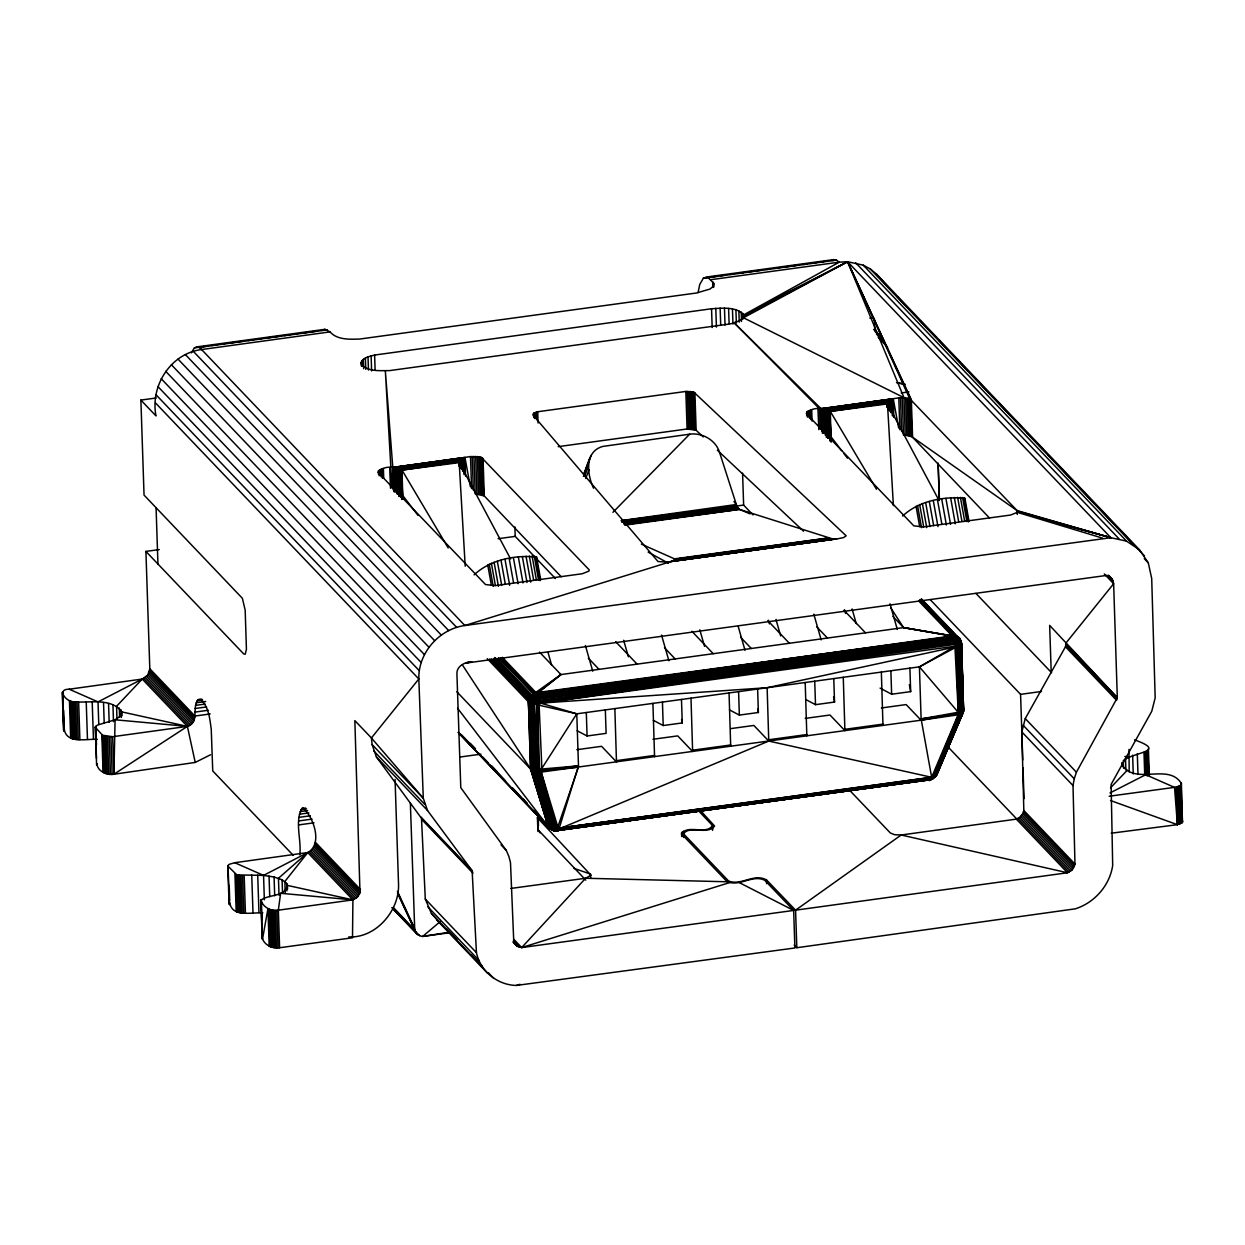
<?xml version="1.0" encoding="UTF-8"?>
<svg xmlns="http://www.w3.org/2000/svg" width="1245" height="1245" viewBox="0 0 1245 1245"><rect width="100%" height="100%" fill="white"/><g stroke="black" fill="none" stroke-linecap="round" stroke-linejoin="round"><path stroke-width="1.5" d="M489.814 658.994L528.736 699.643L530.339 703.721L531.273 770.235L548.189 826.026C550.399 832.78 554.819 826.415 559.238 828.112L933.501 778.016L936.831 774.826L963.583 711.222L961.607 644.459C962.058 640.257 957.203 638.047 953.701 639.448L954.012 642.404C962.665 647.307 959.521 632.818 952.69 636.584L531.74 696.033L529.732 697.013L528.44 701.915L530.603 769.037L548.08 826.4L552.967 830.353L556.219 827.785L541.217 772.102L541.964 770.717L578.474 765.846L576.777 713.821L540.532 703.114C536.891 701.355 532.486 696.328 535.817 692.407L560.95 674.572L903.59 627.62L951.958 635.728L957.265 638.654L959.988 645.501L961.124 712.887L935.275 776.444L930.497 779.759L554.414 830.773L548.889 827.614L532.502 771.853L533.825 769.068L533.047 703.083L530.526 696.686L534.37 692.951L953.141 636.288L903.59 627.62L892.883 616.384M394.509 491.806L394.649 467.435L470.517 456.573L481.442 457.429L589.181 569.852L589.041 571.035L582.302 573.743L495.121 585.648L485.503 584.543L377.998 472.26C381.982 465.926 395.708 465.692 401.995 470.081L448.184 547.94M822.821 433.104L822.945 408.733L898.812 397.871L909.737 398.727L1017.103 510.59L1017.336 512.333L1010.598 515.041L923.416 526.946L913.814 525.841L806.293 413.558C810.277 407.286 824.003 406.897 830.29 411.379L876.48 489.238M396.05 491.899L396.237 467.575L462.051 458.067L462.471 469.303M824.346 433.198L824.532 408.874L890.346 399.365L890.844 412.469M921.253 599.685L956.129 635.946C958.323 638.887 950.495 646.762 959.024 644.505C963.303 642.249 955.631 630.375 961.498 643.93L963.583 711.222L937.267 773.767C935.337 779.386 920.6 784.879 936.147 775.853L963.319 712.327L961.28 642.171M958.697 640.864L960.533 644.894L962.93 713.385L960.922 644.163C960.751 639.883 951.289 637.891 952.643 635.479L955.086 638.218L953.545 640.319L538.54 697.402L530.339 703.721L534.136 704.234L539.49 698.538L953.545 640.319C955.008 628.04 964.19 649.501 953.545 639.012L531.895 694.943L497.051 658.372M397.466 493.969L397.731 467.824L460.074 459L460.572 468.291M825.762 435.268L826.026 409.123L889.257 399.785L889.599 411.083M97.079 763.652C96.721 770.717 107.179 775.713 113.902 774.25L115.085 719.781L120.454 715.999L121.917 711.922C110.945 697.044 88.582 703.518 72.552 701.713C64.678 700.453 57.223 688.952 69.206 689.216L142.241 679.054L147.781 675.07L149.805 668.736L145.914 551.41L159.235 549.59M539.521 652.115L560.95 674.572L537.778 692.702L537.933 696.142L539.49 698.538L953.888 641.766L957.265 638.654C964.813 643.136 960.518 640.599 956.876 636.335L960.097 639.432L961.482 643.291L963.256 711.004L961.124 712.887L921.051 720.201L541.217 772.102C538.291 774.857 531.584 766.718 531.631 768.383L529.576 702.367L538.182 696.78L539.49 698.538L539.163 700.281L536.268 704.094L538.12 769.566L541.217 772.102L558.507 829.201C553.262 834.944 547.66 824.392 544.33 821.638M557.184 830.82L554.414 830.773L932.629 778.95L960.113 713.152L957.529 646.388C957.747 642.949 956.596 634.717 951.958 635.728L918.654 600.884M849.526 790.201L890.346 832.983L894.501 834.695L901.178 835.006L1016.356 819.132L1019.422 817.591L1022.799 813.685L1023.826 810.464L1021.849 731.935L1025.257 718.583L1065.471 646.762L1066.202 642.731L1113.637 583.734L1112.205 579.221L1108.532 575.206M887.452 407.146L887.218 401.559L828.423 409.947L887.031 402.291L829.279 410.461L830.213 440.948L829.497 410.617L887.14 403.131L887.234 406.882C886.144 398.369 889.77 397.902 888.868 409.589M593.538 488.18C587.095 474.703 584.201 451.344 602.922 446.41L689.683 434.178C702.009 432.529 715.377 439.812 719.377 451.842L736.993 506.497L739.405 509.376L750.159 513.889M1129.168 771.838L1128.997 749.381M614.859 708.592L616.477 761.94L601.584 746.315L576.84 749.708M654.559 756.727L652.925 703.378M690.991 698.165L692.625 751.498L677.716 735.888L652.971 739.281M730.69 746.284L729.056 692.936M960.969 641.408L960.922 644.163L958.463 646.264L767.138 687.722L768.756 741.071L558.507 829.201L548.189 826.026L530.603 769.037L528.44 701.915L487.246 658.636M806.838 735.857L805.204 682.509M843.27 677.296L844.904 730.628L830.01 715.019L805.25 718.396M882.97 725.415L881.351 672.067M156.123 397.995L140.887 400.081L155.998 415.923C150.054 385.934 170.596 353.44 201.597 349.549L330.034 331.886C337.286 340.118 349.58 339.294 359.572 339.06L696.515 292.995L710.039 289.042L713.354 286.225L713.727 283.253L708.156 277.682L703.425 278.102L699.768 284.389L698.056 292.637M113.902 774.25L195.232 762.438L187.388 726.38L112.657 736.713L113.902 774.25L187.388 726.38C199.636 722.567 191.714 707.502 198.033 699.674L200.398 699.457C208.973 706.6 209.736 718.925 211.245 729.212L212.739 770.951L293.306 855.393M262.197 937.687C263.831 944.846 272.515 949.048 279.596 947.741L352.506 937.781L352.911 899.87L307.764 852.56L234.729 862.707L229.329 864.279L227.773 866.006L236.846 874.893L263.551 875.391L307.764 852.56C323.14 844.032 313.46 816.689 302.986 808.021L301.866 808.503C294.458 822.463 301.726 840.048 299.765 854.91M234.729 862.707L263.551 875.391L274.071 877.009L282.086 879.795L286.646 883.421L287.439 885.413C284.856 897.334 268.671 894.066 260.952 900.151C262.96 907.294 271.068 911.511 278.351 910.188L352.911 899.87L357.299 897.209L359.992 892.836L354.856 720.606L371.415 737.958L423.284 798.216L427.533 810.526L472.135 870.722L476.446 952.674C480.196 971.193 497.549 985.075 516.317 985.449L794.901 947.974L793.656 910.437L764.726 880.262C752.198 874.099 739.281 887.498 726.753 881.336L681.497 833.885C687.411 824.003 706.569 835.395 712.482 825.497L699.457 811.771M641.408 544.158L675.319 559.223L672.113 561.199L464.867 625.519C439.236 628.99 418.055 652.894 418.834 678.961L423.284 798.216L372.115 744.588L371.415 737.958L418.834 678.961L155.563 403.006M489.721 659.414L528.736 699.643L531.802 697.2L538.696 694.539L953.483 638.592L956.362 639.074L957.218 641.829L956.098 647.633L958.572 714.677L932.272 778.312L930.451 779.712L839.146 792.022M1139.564 549.885L1126.554 541.139L1110.851 537.7L1017.103 510.59L911.916 436.746L905.224 435.19L903.979 397.653L743.452 317.771L743.825 314.798C735.935 306.317 722.1 308.169 711.549 308.76L374.62 355.058C369.827 356.49 361.844 357.471 361.05 363.524C366.979 372.162 380.192 370.496 389.467 370.621L730.613 323.856L740.137 320.587L743.452 317.771L847.58 261.73L863.283 265.185L870.239 268.936L876.293 273.916L1139.564 549.885L1148.295 562.865L1151.703 578.52L1155.173 697.9L1151.765 711.253L1111.116 784.397L1112.688 865.462C1109.715 885.491 1094.557 902.718 1075.353 908.819L796.816 947.725L794.17 944.971M550.57 829.154L551.644 827.692L533.825 769.068L531.677 704.39L529.561 698.756L530.666 695.753L531.74 696.033L534.121 702.04L537.529 704.872L576.777 713.821L919.417 666.853L957.529 646.388M462.424 664.97L532.471 771.822L536.595 769.488L578.474 765.846L559.238 828.112L934.217 776.958L936.162 775.728L961.84 713.774L959.662 646.513L960.533 644.894L963.256 711.004L963.583 710.086L961.467 644.35L959.755 641.362L956.362 639.074L959.662 646.513L962.712 711.782M937.392 772.678L935.664 775.666L963.474 711.144L962.992 696.5M961.482 643.291L959.77 640.77L956.627 640.397L954.993 647.587L958.245 712.327L956.798 713.992L921.113 718.894L931.665 777.3L929.657 779.915M531.74 696.033L531.895 694.943M919.495 600.168L952.643 635.479L957.514 636.693L957.265 638.654L958.463 637.564M936.582 774.779L957.483 724.03M701.402 811.569L714.583 826.011C707.456 835.488 690.088 824.984 683.474 833.73L728.543 880.978C741.055 886.098 754.003 872.916 766.515 879.904L795.571 910.173L1067.51 872.761L1071.914 870.099L1074.98 864.092L1073.003 785.564L1074.248 778.81L1076.411 772.211L1117.31 697.714L1113.637 583.734L1104.284 573.929M559.238 828.112L931.665 777.3L959.226 712.109L957.825 713.136M576.777 713.821L539.832 771.558L557.106 828.921L553.449 830.571M538.976 697.994L533.047 703.083L534.136 704.234L536.595 769.488L534.992 772.803L550.399 827.411L556.888 830.586L930.046 779.572L935.228 776.724M551.644 827.692L557.713 830.01L930.373 778.981L930.84 777.238L930.918 778.374M963.397 709.883L963.661 708.919M96.612 765.301L95.258 727.204L97.406 725.104L115.085 719.781L187.388 726.38L142.241 679.054L98.028 701.9L69.206 689.216M548.858 827.38L532.518 770.671L530.93 768.149L530.603 769.037L456.837 691.753M539.832 771.558L554.928 829.232L538.992 772.74L539.49 769.566L541.964 770.717L578.411 767.153L557.106 828.921M549.714 828.454L550.399 827.411L533.576 771.822L532.518 770.671L532.113 771.402M583.609 474.547L589.476 458.736M583.858 474.75L591.033 455.421M583.391 476.337L588.605 462.284M584.543 476.524L588.449 465.988M585.741 478.5L589.01 469.707M64.242 728.87C65.938 744.261 86.963 738.69 97.328 739.343M537.933 831.442L537.42 817.716L538.96 815.989L535.148 811.818M1111.24 833.201L1177.396 824.672L1182.003 822.821L1181.427 783.51C1168.23 762.407 1135.362 785.937 1121.838 764.695L1122.056 762.656L1122.181 766.406M560.95 674.572L536.268 694.243L536.719 697.356L539.988 700.842L540.532 703.114L539.101 704.794L541.964 770.717M958.961 720.497L961.171 715.19M935.275 776.444L963.21 712.233M934.217 776.958L961.84 713.774M933.003 777.253L959.786 714.583L960.891 714.288M191.31 352.864L194.422 347.869L196.679 346.904L324.976 329.318L330.034 331.886M960.113 713.152L957.996 641.642M530.526 696.686L529.561 698.756L491.339 659.476M959.008 713.245L958.463 646.264L959.662 646.513M538.182 696.78L538.245 693.527L535.474 692.858M539.49 769.566L538.494 770.826L536.673 769.488L536.284 771.06L538.12 769.566L537.529 704.872L540.377 701.573L954.23 643.696L953.888 641.766L956.627 640.397M954.012 642.404L955.506 639.821L953.545 639.012L536.393 696.531L530.884 699.223L528.44 701.915L531.631 768.383M557.246 830.975L558.165 830.664L555.223 830.539L560.981 829.746M539.49 698.538L954.168 643.276L539.163 700.281L540.221 700.453L539.101 704.794L533.872 698.818L533.591 693.652L952.69 636.584L955.086 638.218L955.584 636.164L956.938 636.755M460.37 468.431L460.074 459L458.736 460.992L458.829 464.914L458.736 460.992L400.267 468.711L400.734 497.035M538.291 828.018L537.887 829.621L539.988 832.843M954.573 640.677L953.935 639.883L955.506 639.821L956.331 641.72L954.977 644.334L956.098 647.633L959.584 712.015L921.113 718.894L919.417 666.853L955.475 646.139L538.354 703.596M538.494 770.826L536.782 772.974L532.642 768.756L530.339 703.721M1123.55 768.118L1123.301 760.617C1134.024 751.778 1167.919 751.84 1134.553 739.857M536.05 558.382L536.611 557.013C515.165 554.834 490.483 559.565 474.096 574.848M964.361 499.681L964.906 498.311C943.539 496.164 918.903 500.786 902.594 516.053M229.765 902.376C231.461 917.752 252.486 912.18 262.851 912.834M1109.186 796.24L1176.151 787.136L1180.758 785.284L1181.427 783.51M513.329 942.387L517.173 946.122L521.702 947.569L585.632 878.254L590.986 875.235L537.42 817.716M142.241 679.054L116.563 706.288L116.999 719.439M1110.493 787.836L1127.192 770.328M533.607 413.371L532.907 414.912L658.029 561.557L667.289 562.102L838.196 538.68L843.612 537.575L846.133 535.77L694.041 392.315L685.839 391.444L537.715 411.737L533.607 413.371L533.731 417.122M612.929 512.317L689.683 434.178M933.875 776.942L934.979 775.837L932.629 778.95L930.046 779.572L556.219 830.726M558.056 830.851L556.888 830.586M440.434 921.393L422.693 936.427L421.075 936.224L416.95 933.983L392.906 908.788M920.351 599.748L956.674 638.14L958.152 637.705M557.713 830.01L930.046 779.572L932.801 777.876M954.23 643.696L955.413 641.315M210.576 754.735L195.232 762.438M989.542 518.06L912.585 437.26L911.34 399.723L847.58 261.73L839.286 262.15L743.825 314.798L847.58 261.73L1110.851 537.7L464.867 625.519L201.534 349.487M744.012 316.277L847.58 261.73L910.671 399.194L911.916 436.746M1110.011 792.94L1145.727 774.717L1174.549 787.4L1177.396 824.672L1110.54 800.535M322.72 330.283L324.976 329.318M831.722 260.516L836.453 260.096L839.037 262.119M835.208 538.914L672.113 561.199L835.411 538.898M930.637 778.187L558.507 829.201L932.272 778.312M958.339 638.809L957.529 639.09L960.611 640.412M536.891 693.045L537.793 692.734L535.817 692.407L502.342 657.313M959.584 712.015L961.996 712.42M513.827 939.321L521.702 947.569L729.928 882.487M1111.209 578.007L1105.467 575.579L466.112 663.056L469.816 661.904C463.669 662.776 456.604 666.635 456.915 673.747L460.79 787.696L506.248 850.351L508.831 856.311L510.497 862.661L513.734 941.018L515.959 945.126M516.317 985.449L520.037 984.297M466.112 663.056L471.777 661.733M958.043 638.389L959.132 638.296L957.514 636.693M953.545 639.012L954.962 638.763L952.69 636.584M449.352 932.225L422.693 936.427L449.492 932.77M959.786 714.583L921.051 720.201L906.142 704.577L881.398 707.969M400.859 497.097L400.267 468.711L458.923 460.261L459.156 465.848M458.938 465.661L458.736 461.086L401.201 469.318L402.851 499.136L401.995 470.081L458.845 461.833L510.637 559.005M831.178 440.465L830.29 411.379L887.14 403.131L939.119 500.646M458.891 460.354L459 464.167L458.923 460.261L399.022 468.182L399.443 496.444L398.976 468.167L459.374 459.592L459.545 465.288M830.788 439.594L829.497 410.617L887.031 402.384L827.318 409.481L827.707 437.726L827.318 409.481L887.669 400.89L887.841 406.586M623.807 522.386L736.993 506.497L621.691 521.966L736.682 505.797L621.379 520.784M887.031 402.384L829.279 410.461L829.948 440.761M621.302 520.597L736.153 504.521L733.974 501.486M952.643 635.479L954.261 636.008M538.245 693.527L951.803 635.946L903.59 627.62L890.984 608.198M705.682 277.137L833.979 259.551M194.422 347.869L198.251 347.339M202.079 346.81L207.822 346.032M211.65 345.503L217.393 344.725M221.221 344.196L225.049 343.667M230.807 342.889L234.636 342.359M238.464 341.83L244.207 341.037M248.035 340.523L253.778 339.729M257.606 339.2L261.434 338.687M267.177 337.893L271.005 337.364M274.849 336.85L280.592 336.057M284.42 335.527L290.163 334.749M293.991 334.22L297.82 333.691M303.562 332.913L307.39 332.384M311.219 331.855L316.977 331.077M703.425 278.102L707.253 277.573M711.082 277.059L716.824 276.265M720.653 275.736L724.481 275.223M730.239 274.429L734.068 273.9M737.896 273.386L743.638 272.593M747.467 272.064L753.209 271.285M757.038 270.756L760.866 270.227M766.609 269.449L770.437 268.92M774.281 268.391L780.024 267.613M783.852 267.084L789.595 266.29M793.423 265.761L799.165 264.983M802.994 264.454L806.822 263.924M810.651 263.411L816.409 262.617M820.237 262.088L824.065 261.575M196.679 346.904L199.138 347.448L327.435 329.863M708.156 277.682L836.453 260.096M710.739 279.705L839.286 262.15M869.819 318.082L873.632 317.553M901.193 392.969L908.897 391.91M393.42 489.939L392.798 467.404L463.513 457.631L464.712 474.407M820.33 429.416L819.521 408.78L734.285 322.937L821.093 408.702L891.809 398.929L893.007 415.705M558.196 446.644L687.084 428.98L696.142 430.256L703.207 436.902M498.078 538.727L515.212 536.377L555.394 578.505M736.028 506.124L743.638 505.081L753.007 514.901M624.243 523.429L737.818 507.867L623.636 522.651M625.115 525.11L739.405 509.376L832.298 538.82L674.059 560.406L830.975 538.696L674.697 559.985L829.808 538.525L675.319 559.223M675.117 558.772L827.832 538.089L675.319 559.176M675.132 559.596L828.812 538.338M672.253 561.153L833.73 538.898L673.234 560.795M198.033 699.674L201.846 699.161M197.037 700.888L202.748 700.11M196.212 702.818L205.721 701.511M195.558 705.37L205.083 704.079M195.138 708.498L206.561 706.942M194.92 712.093L208.242 710.272M210.172 713.961L194.951 716.046L149.805 668.736M577.166 730.753L587.08 735.982L606.113 733.367L605.335 709.899M653.314 720.31L663.212 725.539L682.26 722.925L681.482 699.472M729.461 709.868L739.359 715.097L758.392 712.498L757.614 689.03M805.593 699.441L815.506 704.67L834.539 702.055L833.761 678.587M880.09 688.127L891.638 694.228L910.671 691.629L909.893 668.16M459.747 757.069L480.897 754.159M731.017 728.574L753.863 725.446L768.756 741.071L931.665 777.3M930.217 599.639L1020.573 694.352L1041.505 691.473M616.54 760.633L654.605 755.419M692.687 750.19L730.753 744.977M768.819 739.763L806.9 734.534M844.966 729.321L883.032 724.108M301.866 808.503L305.663 807.989M300.87 809.732L306.581 808.939M300.029 811.647L307.639 810.604M299.391 814.214L308.916 812.907M298.956 817.342L310.378 815.771M298.753 820.937L312.075 819.101M298.769 824.89L314.005 822.805M821.793 431.237L821.295 408.702L890.346 399.365L890.735 410.601M393.498 489.939L393 467.404L462.051 458.067L462.44 469.303M624.539 524.55L738.83 509.034L624.227 523.958M670.915 561.526L836.811 538.82M538.696 694.539L955.086 638.218M564.825 829.232L570.568 828.454M574.412 827.925L578.24 827.411M583.998 826.633L587.842 826.104M593.6 825.326L597.429 824.812M601.273 824.283L607.031 823.505M610.859 822.992L616.617 822.214M620.446 821.684L624.29 821.171M630.048 820.393L633.876 819.864M637.72 819.35L643.478 818.572M647.307 818.043L653.065 817.265M656.909 816.751L660.737 816.222M664.581 815.708L670.324 814.93M674.167 814.401L679.926 813.623M683.754 813.094L689.512 812.316M693.356 811.802L706.787 809.981M710.615 809.452L716.373 808.674M720.201 808.161L725.959 807.382M729.803 806.853L752.82 803.741M756.664 803.212L772.009 801.126M775.837 800.613L789.268 798.792M793.112 798.278L835.317 792.551M510.823 888.448L585.632 878.254L727.609 881.787M521.702 947.569L793.656 910.437L739.265 882.596M889.257 399.785L822.945 408.733L823.801 433.135M624.15 523.896L738.332 508.551M624.554 524.565L739.405 509.376M537.933 696.142L953.545 640.319M826.291 437.275L826.026 409.123L887.218 401.559L887.358 407.348M397.98 494.094L397.731 467.824L459.374 459.592M623.901 522.558L737.569 507.524M623.729 522.916L737.818 507.867L624.056 522.993M830.29 411.379L887.483 403.909L893.396 505.61M401.995 470.081L459.187 462.611L465.21 566.226M458.845 464.805L458.736 460.992L400.983 469.163L401.855 497.735L401.201 469.318L458.845 461.833L458.938 465.583L458.736 460.992L400.983 469.163L401.653 499.463M767.138 687.722L540.532 703.114L954.977 644.334L540.377 701.573L540.221 700.453M536.268 704.094L534.136 704.234L538.12 769.566M95.258 727.204L102.495 735.204L112.657 736.713M905.224 435.19L903.496 435.159L902.251 397.622M561.246 576.762L484.289 495.961L475.201 493.86L473.956 456.324M555.348 830.82L557.293 830.882M1124.857 756.462L1128.67 756.82M551.597 828.376L553.527 828.563L535.459 772.04L536.906 773.02L554.632 827.941L537.607 771.978L536.439 773.02L533.576 771.822M551.846 829.793L458.347 732.402M957.654 639.525L959.77 640.77M930.373 778.981L931.4 779.137M556.048 830.913L552.298 829.606L548.189 826.026M187.388 726.38L121.917 711.922L122.041 715.673M897.629 382.589L905.193 384.3M896.478 382.635L903.917 384.363M348.756 936.909C375.772 938.341 399.474 910.889 398.54 884.339L395.054 779.479M552.36 830.01L545.668 822.992L552.967 830.353M533.156 769.799L531.631 769.426L532.642 768.756L531.677 704.39L533.047 703.083L532.533 704.545L531.148 702.803M1017.476 511.15L1110.851 537.7L1017.336 512.333L1102.556 538.12M1017.554 511.742L1110.851 537.7M574.007 868.387L590.535 874.068L590.706 877.881M552.469 830.228L554.103 830.742M956.798 713.992L958.572 714.677M648.178 552.142L668.503 563.269M953.67 636.086L955.039 636.849L954.899 636.039M536.517 693.605L537.84 694.383M540.672 770.204L539.676 769.566L537.233 702.849M548.889 827.614L549.761 828.298M199.138 347.448L201.737 349.471M372.115 744.588L376.379 756.898L421.495 818.276L425.292 899.046L431.455 913.581L440.061 922.623M959.397 642.373L957.234 640.303M500.552 658.045L535.023 693.527M717.338 450.176L803.523 531.179M498.654 657.765L533.591 693.652L499.976 658.574M927.525 607.124L931.525 611.279M919.417 600.541L952.985 635.261M459.981 733.741L474.719 749.085M478.734 753.272L486.764 761.644M489.441 764.43L505.501 781.175M512.193 788.147L526.931 803.507L513.531 789.299M533.623 810.479L540.314 817.451M893.303 292.575L876.293 273.916M897.318 296.777L914.686 314.985M920.039 320.587L936.069 337.411M938.746 340.212L946.76 348.616M949.437 351.417L968.143 371.026M974.819 378.029L989.526 393.436M993.541 397.637L1021.6 427.051M1026.938 432.653L1042.983 449.461M1048.321 455.079L1075.057 483.091M1077.734 485.892L1096.44 505.501M1101.778 511.104L1117.823 527.911M1120.5 530.712L1144.544 555.924M870.239 268.936L1133.51 544.905M1144.295 558.663L1148.295 562.865M863.283 265.185L1126.554 541.139M855.657 262.757L1118.928 538.712M874.021 329.396L883.296 339.107M874.13 329.785L883.405 339.511M1109.528 576.419L1112.205 579.221M875.764 331.979L880.417 336.866M1108.937 576.404L1112.952 580.606M875.391 331.808L883.343 340.15M1106.758 575.128L1113.435 582.131M876.511 334.096L885.242 343.246M878.27 337.442L887.623 347.246M1066.156 644.085L1117.31 697.714L1049.659 625.379L1051.2 671.989M1065.907 645.439L1117.076 699.067M1065.471 646.762L1116.64 700.39M975.909 593.383L1051.636 672.767M921.347 598.798L959.724 638.903M921.3 599.452L960.471 640.288M928.817 608.12L934.17 613.738M1025.257 718.583L1076.411 772.211M1023.079 725.197L1074.248 778.81M1021.849 731.935L1073.003 785.564M844.094 610.377L865.524 632.833M1023.826 810.464L1074.98 864.092M1023.437 812.098L1074.606 865.726M1022.799 813.685L1073.953 867.314M1021.88 815.148L1073.05 868.777M1020.744 816.471L1071.914 870.099M1019.422 817.591L1070.575 871.22M1017.943 818.494L1069.097 872.122M947.927 746.844L1017.025 819.272M1016.356 819.132L1067.51 872.761L901.178 835.006L795.571 910.173L796.816 947.725M816.736 626.826L827.443 638.047M767.947 620.804L789.377 643.276M740.588 637.253L751.311 648.489M691.815 631.246L713.245 653.703M664.456 647.696L675.163 658.932M615.668 641.673L637.098 664.145M588.309 658.123L599.032 669.359M500.895 657.858L534.37 692.951M494.498 657.858L530.666 695.753L494.794 657.562M493.565 659.119L529.732 697.013M491.495 659.072L528.985 698.383M193.364 351.401L456.635 627.356M185.412 354.623L448.682 630.577M178.019 359.105L441.29 635.059M171.374 364.723L434.645 640.693M165.709 371.321L428.98 647.275M161.165 378.667L424.436 654.621M157.913 386.557L421.183 662.527M156.03 394.758L419.3 670.713M461.304 734.566L469.334 742.985M472.011 745.786L474.687 748.603M482.733 757.022L488.087 762.64M492.102 766.842L505.486 780.88M534.945 811.756L540.314 817.374M459.156 733.57L549.885 828.61L458.191 732.356M500.988 844.857L506.248 850.351M373.78 750.937L424.95 804.566M376.379 756.898L427.533 810.526M420.981 817.093L472.135 870.722M421.495 818.276L472.664 871.905M421.822 819.552L472.991 873.181M145.914 551.41L243.724 653.936L245.187 654.263L246.432 649.283L245.172 610.159L242.386 598.316L144.047 495.105L140.887 400.081M513.531 940.489L520.083 947.367M513.313 941.376L518.558 946.885M513.236 941.998L517.173 946.122M425.292 899.046L476.446 952.674M427.704 906.656L478.858 960.284M446.426 928.739L456.915 939.742M471.341 954.868L481.846 965.871M488.398 972.734L493.642 978.243M431.455 913.581L482.609 967.209M436.435 919.635L487.589 973.263M393.358 907.481L414.725 929.875L416.95 933.983M392.502 907.605L419.549 935.742M391.91 907.589L418.164 934.979M315.327 842.227L360.474 889.553M149.711 670.386L194.858 717.696M315.234 843.877L360.381 891.202M149.338 672.02L194.485 719.345M314.86 845.526L359.992 892.836M148.684 673.607L193.831 720.917M314.207 847.098L359.354 894.424M147.781 675.07L192.913 722.396M313.304 848.576L358.435 895.886M146.645 676.393L191.777 723.703M312.168 849.884L357.299 897.209M145.307 677.513L190.454 724.839M310.83 851.02L355.977 898.33M143.829 678.416L188.975 725.726M309.351 851.907L354.498 899.232M537.887 829.621L585.788 880.122M920.102 600.246L953.25 635.292M470.252 743.234L475.543 748.821M491.433 765.628L496.739 771.231M512.629 788.023L517.92 793.625M523.227 799.212L527.195 803.414M919.417 666.853L958.245 712.327M829.497 410.617L831.115 436.917L841.62 450.597M843.954 453.647L847.471 458.207M402.82 495.619L417.993 515.383M457.6 708.296L548.08 826.4M531.273 770.235L550.399 827.411M549.154 826.742L549.994 827.941M1182.299 820.486L1182.75 821.638M957.218 641.829L958.059 643.245M960.268 639.914L960.891 641.035M397.466 893.007L414.725 929.875L410.368 803.118M397.466 891.373L414.523 928.256M397.653 892.774L414.725 929.875M903.979 397.653L847.58 261.73L909.737 398.727L910.982 436.264M956.331 641.72L956.814 643.307M956.269 636.413L956.674 638.14M889.973 603.794L897.318 629.456M852.094 608.976L856.28 623.636M813.825 614.221L821.171 639.883M775.946 619.419L780.677 635.915M738.207 626.484L745.024 650.326M699.814 629.846L704.53 646.342M661.546 635.09L668.892 660.753M623.667 640.288L628.383 656.784M585.399 645.533L592.744 671.195M548.049 652.551L551.722 665.39M844.483 609.801L845.526 613.443M768.352 620.228L769.394 623.885M909.364 684.672L910.671 691.629M833.559 696.842L834.539 702.055M757.738 709.012L758.392 712.498M681.606 719.454L682.26 722.925M898.688 428.062L893.21 398.649L893.832 417.417M470.392 486.764L464.914 457.351L465.537 476.119M964.906 498.311L968.999 521.157M964.081 497.829L968.423 521.904M962.572 497.486L966.898 521.562M960.393 497.331L964.719 521.406M957.607 497.331L961.949 521.406M954.324 497.502L958.666 521.577M950.635 497.844L955.304 523.771M945.904 498.436L950.573 524.363M941.718 499.058L946.387 524.985M937.469 499.805L941.811 523.88M933.299 500.661L937.967 526.588M929.315 501.579L933.657 525.655M925.642 502.56L929.984 526.635M922.389 503.54L926.731 527.615M919.65 504.505L923.665 526.728M917.518 505.439L921.518 527.662M916.04 506.31L919.713 526.682M536.611 557.013L540.703 579.859M535.786 556.531L540.128 580.606M534.276 556.188L538.603 580.263M532.097 556.033L536.424 580.108M529.312 556.033L533.654 580.108M526.028 556.204L530.712 582.131M522.34 556.546L527.008 582.473M518.34 557.029L523.009 582.956M513.422 557.76L518.091 583.687M509.174 558.507L513.516 582.582M505.003 559.363L509.672 585.29M501.019 560.281L505.361 584.356M497.346 561.262L501.688 585.337M494.094 562.242L498.436 586.317M491.355 563.207L495.37 585.43M489.223 564.141L493.222 586.364M487.744 565.012L491.417 585.383M392.798 467.404L385.343 370.823L392.035 488.118M891.342 412.328L890.471 399.318L890.938 412.437M463.047 471.03L462.175 458.02L462.642 471.139M536.595 769.488L533.016 704.623L535.07 770.001M828.719 438.193L827.318 409.481L827.738 437.742M399.022 468.182L400.423 496.895M826.026 409.123L827.396 437.633M397.731 467.824L399.1 496.335M890.486 410.71L889.988 399.505L890.44 410.726M401.201 469.318L402.493 498.296M1017.103 510.59L1017.274 514.403M260.89 901.255L262.493 939.321L267.94 908.648L269.185 946.2M829.03 438.333L828.563 410.01L829.73 438.754M400.267 468.711L401.435 497.455M817.981 408.951L818.79 429.587M389.685 467.653L390.494 488.289M888.525 409.838L888.183 400.454L888.276 406.212M460.152 466.673L459.887 459.156L459.981 464.914M938.17 463.28L939.43 499.587M395.505 491.837L394.649 467.435L460.961 458.487L461.241 467.902M1181.054 782.949L1182.517 822.245M1180.758 785.284L1182.003 822.821M1179.949 785.828L1181.194 823.365M1178.89 786.326L1180.136 823.879M1177.614 786.762L1178.859 824.314M1176.151 787.136L1177.396 824.672M1148.388 748.867L1149.368 775.682M1147.921 750.502L1148.73 774.904M1147.252 751.031L1148.061 775.433M1146.349 751.513L1147.159 775.915M1145.26 751.949L1146.007 774.468M1143.984 752.322L1144.731 774.841M1137.307 753.77L1137.992 774.421M1132.639 755.186L1133.261 773.954M1125.527 758.656L1125.9 769.924M1020.573 694.352L1022.752 760.026M1023.001 767.745L1024.028 798.652M938.092 463.405L939.29 499.992M908.554 398.322L909.799 435.859M907.185 397.995L908.43 435.548M905.629 397.777L906.874 435.314M900.508 397.7L901.629 431.486M898.812 397.871L899.87 429.79M887.14 403.131L887.156 406.041M890.86 670.759L891.638 694.228M874.395 319.031L874.784 330.672M821.295 408.702L822.042 431.221M811.693 409.854L812.082 421.121M810.355 410.165L810.666 419.565M809.157 410.554L809.406 418.055M808.129 410.99L808.316 416.608M807.305 411.457L807.491 417.091M806.698 411.971L806.822 415.721M814.728 681.202L815.506 704.67M766.515 879.904L766.64 883.654M742.876 313.382L743.063 319.016M741.211 312.059L741.522 321.459M738.861 310.892L739.234 322.144M742.58 473.162L743.638 505.081M735.919 309.88L736.355 323.015M732.465 309.087L732.963 324.105M728.605 308.511L729.103 323.529M738.581 691.644L739.359 715.097M724.465 308.184L725.026 325.085M720.139 308.122L720.715 325.023M715.797 308.309L716.42 327.093M713.727 283.253L713.852 287.019M712.778 281.837L712.965 287.47M711.549 308.76L712.171 327.528M712.482 825.497L712.607 829.263M712.42 826.618L712.545 830.368M694.897 392.72L696.142 430.256M694.041 392.315L695.286 429.852M692.967 391.957L694.212 429.509M691.738 391.693L692.983 429.229M690.368 391.49L691.613 429.043M688.89 391.381L690.135 428.934M687.365 391.366L688.61 428.918M685.839 391.444L687.084 428.98M683.567 831.224L683.754 836.842M683.521 832.843L683.598 837.48M682.665 831.707L682.789 835.457M681.98 832.236L682.104 835.986M681.56 832.78L681.684 836.531M662.433 702.071L663.212 725.539M586.302 712.513L587.08 735.982M537.715 411.737L538.089 423.004M536.424 412.064L536.673 419.565M535.288 412.437L535.474 418.071M534.338 412.889L534.525 418.507M538.167 816.533L538.478 825.917M537.871 818.868L538.245 830.135M537.638 817.109L538.011 828.376M514.901 526.993L515.212 536.377M483.044 458.425L484.289 495.961M482.375 457.895L483.62 495.448M481.442 457.429L482.687 494.965M480.259 457.024L481.504 494.561M478.889 456.697L480.134 494.249M477.333 456.479L478.578 494.016M475.683 456.355L476.928 493.892M472.213 456.401L473.333 490.188M470.517 456.573L471.575 488.491M393 467.404L393.747 489.923M383.398 468.556L383.709 477.94M382.059 468.867L382.371 478.267M380.861 469.256L381.11 476.757M379.834 469.692L380.021 475.31M379.009 470.159L379.196 475.792M374.62 355.058L375.118 370.076M378.402 470.672L378.527 474.423M371.119 355.899L371.617 370.917M368.022 356.926L368.458 370.061M365.407 358.078L365.781 369.345M363.353 359.369L363.664 368.753M361.921 360.723L362.108 366.357M361.143 362.124L361.268 365.874M287.564 889.163L287.439 885.413L352.911 899.87L280.607 893.287L278.351 910.188L279.596 947.741M286.646 883.421L286.895 890.922M285.214 892.789L284.84 881.522L307.764 852.56L278.46 878.27L279.02 895.171M282.086 879.795L282.522 892.93M276.795 910.282L278.04 947.818M274.071 877.009L274.694 895.778M275.223 910.282L276.468 947.818M273.713 910.188L274.958 947.725M272.266 910.017L273.511 947.569M270.943 909.784L272.188 947.321M269.044 876.044L269.729 896.696M269.76 909.472L271.005 947.009M268.749 909.083L269.994 946.636M263.551 875.391L264.36 899.793M261.357 899.606L262.041 920.257M260.952 900.151L262.135 938.792M257.715 875.095L258.96 912.632M251.739 875.142L252.984 912.678M244.176 875.655L245.421 913.192M242.557 875.671L243.802 913.207M240.985 875.608L242.23 913.145M239.476 875.437L240.721 912.99M238.075 875.204L239.32 912.741M236.846 874.893L238.091 912.429M235.787 874.504L237.032 912.04M234.947 874.052L236.192 911.605M229.204 885.475L229.702 900.493M227.991 865.415L229.469 904.71M227.773 866.006L229.096 904.135M156.076 507.727L157.944 564.032M121.123 709.915L121.372 717.431M119.318 708.031L119.629 717.416M112.937 704.779L113.497 721.664M110.914 736.775L112.159 774.328M108.548 703.518L109.171 722.287M109.186 736.76L110.447 774.297M107.537 736.62L108.782 774.172M105.996 736.402L107.241 773.939M103.522 702.538L104.206 723.189M104.611 736.075L105.856 773.627M103.428 735.67L104.673 773.223M102.495 735.204L103.74 772.74M101.825 734.674L103.07 772.211M98.028 701.9L98.775 724.419M95.834 726.115L96.456 744.883M95.429 726.66L96.487 758.563M92.192 701.589L93.437 739.141M86.216 701.651L87.461 739.188M78.653 702.149L79.898 739.686M77.034 702.164L78.279 739.717M75.463 702.102L76.708 739.639M73.953 701.947L75.198 739.483M72.552 701.713L73.797 739.25M71.323 701.386L72.568 738.923M70.265 700.997L71.51 738.55M69.424 700.562L70.669 738.098M63.62 710.101L64.118 725.119M62.701 693.667L63.946 731.204M62.483 691.909L62.857 703.176M63.106 710.693L63.728 729.461M62.25 692.516L63.573 730.644M891.809 398.929L892.338 415.83M888.37 400.299L888.665 409.729M463.513 457.631L464.027 474.532M961.389 642.996L961.56 648.723M961.794 656.38L962.712 686.944M824.532 408.874L825.311 435.205M396.237 467.575L397.015 493.907M887.187 401.653L887.358 407.364M822.369 433.089L821.669 408.702L822.198 431.221M821.093 408.702L821.716 431.237M394.074 491.791L393.373 467.404L393.902 489.923M828.563 410.01L829.154 438.396M831.115 436.917L831.162 442.208M530.821 767.947L530.603 769.037L530.837 767.947M529.576 702.367L528.689 703.254L529.576 702.367M462.191 469.412L461.693 458.207L462.144 469.427"/></g></svg>
